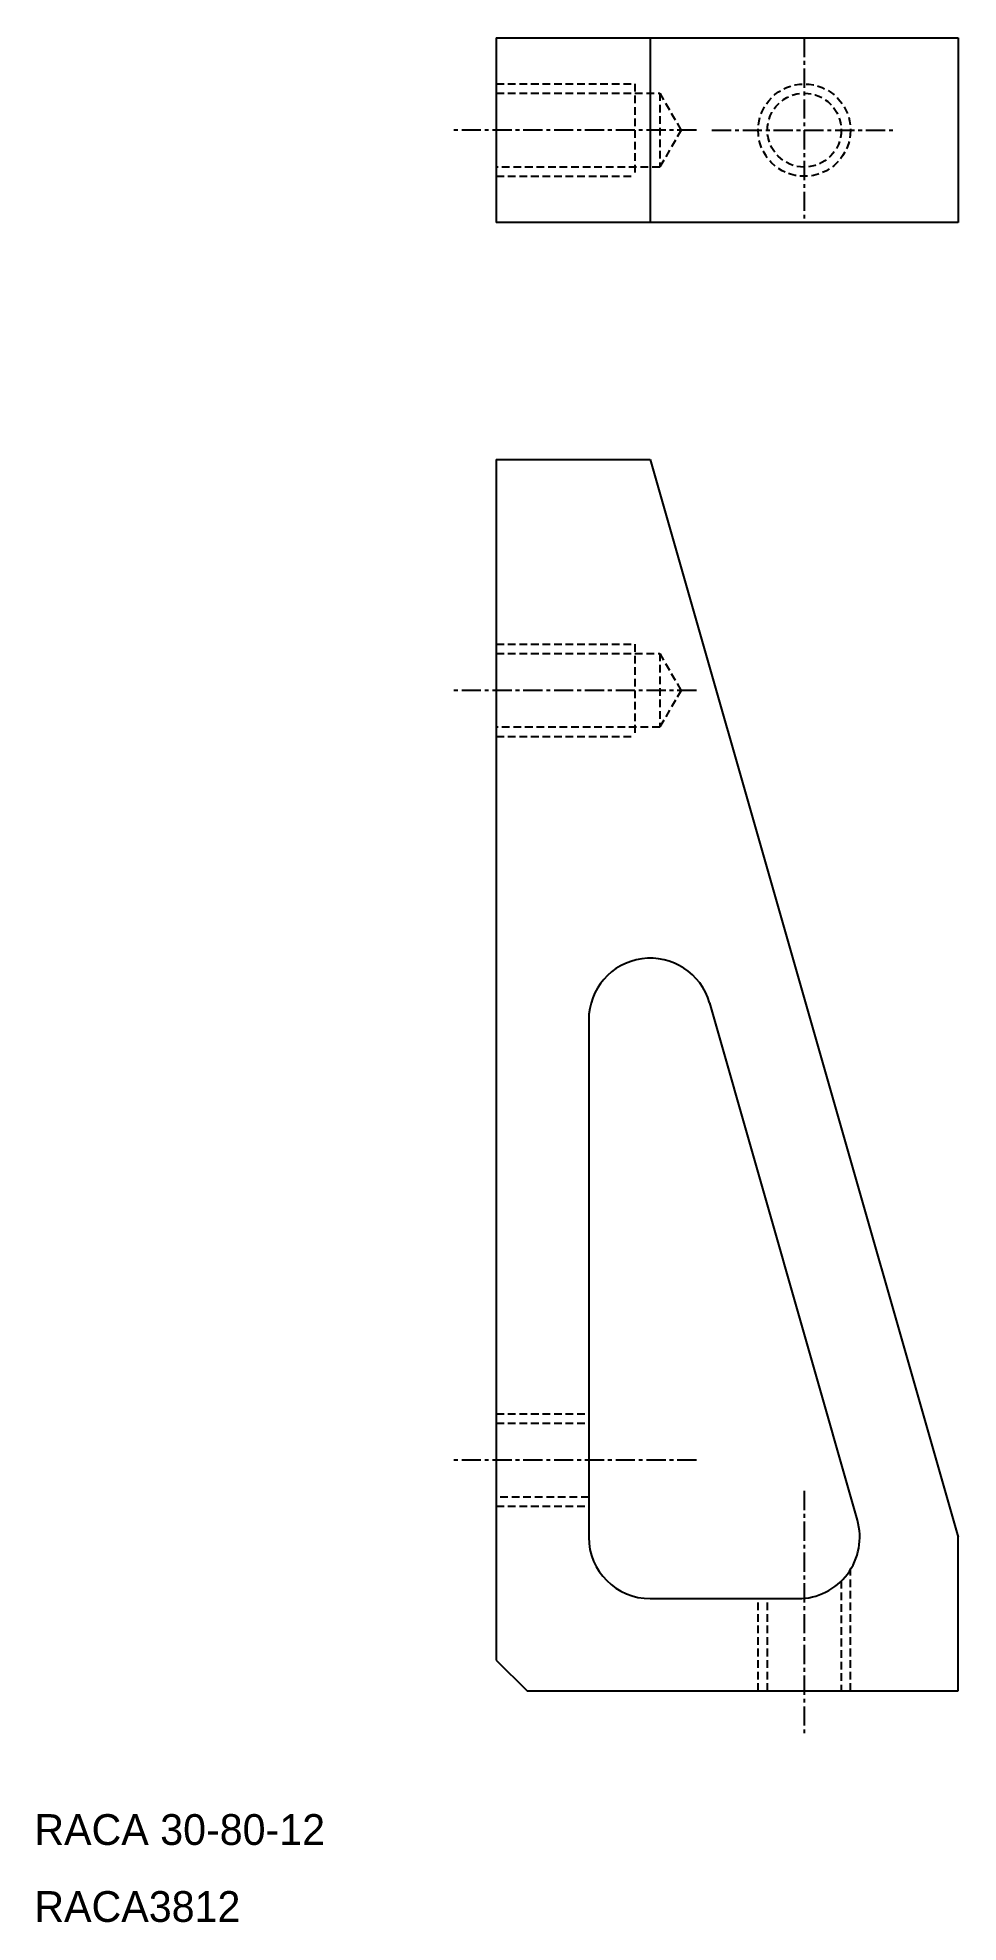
# Model space of a CAD drawing. Extents: x 8981 to 9041, y 774 to 896.
import ezdxf

# ---------------------------------------------------------------- set-up
doc = ezdxf.new("R2010")
doc.units = 0
doc.linetypes.add('CENTER', pattern=[2, 1.25, -0.25, 0.25, -0.25])
doc.linetypes.add('DASHED', pattern=[0.75, 0.5, -0.25])
doc.layers.get('0').update_dxf_attribs({"linetype": 'CONTINUOUS'})
doc.layers.add('CENTER', color=1, linetype='CENTER')

msp = doc.modelspace()

# ---------------------------------------------------------------- linework, layer by layer
at = {"color": 7, "linetype": 'CONTINUOUS'}
for p, q in [((9010.84, 896.21), (9010.84, 884.21)), ((9010.84, 896.21), (9040.84, 896.21)), ((9020.84, 896.21), (9020.84, 884.21)), ((9040.84, 896.21), (9040.84, 884.21)), ((9040.84, 884.21), (9010.84, 884.21)), ((9010.84, 868.82), (9020.84, 868.82)), ((9010.84, 868.82), (9010.84, 790.82)), ((9020.84, 868.82), (9040.84, 798.82)), ((9024.68, 833.52), (9034.28, 799.92)), ((9016.84, 832.42), (9016.84, 798.82)), ((9040.84, 788.82), (9040.84, 798.82)), ((9020.84, 794.82), (9030.44, 794.82)), ((9010.84, 790.82), (9012.84, 788.82)), ((9012.84, 788.82), (9040.84, 788.82))]:
    msp.add_line(p, q, dxfattribs=at)
at = {"color": 3, "linetype": 'DASHED'}
for p, q in [((9010.84, 893.21), (9019.84, 893.21)), ((9010.84, 892.61), (9021.45, 892.61)), ((9019.84, 893.21), (9019.84, 887.21)), ((9021.45, 892.61), (9022.84, 890.21)), ((9021.45, 892.61), (9021.45, 887.81)), ((9022.84, 890.21), (9021.45, 887.81)), ((9021.45, 887.81), (9010.84, 887.81)), ((9010.84, 887.21), (9019.84, 887.21)), ((9010.84, 856.82), (9019.84, 856.82)), ((9010.84, 856.22), (9021.45, 856.22)), ((9019.84, 856.82), (9019.84, 850.82)), ((9021.45, 856.22), (9021.45, 851.42)), ((9021.45, 856.22), (9022.84, 853.82)), ((9022.84, 853.82), (9021.45, 851.42)), ((9021.45, 851.42), (9010.84, 851.42)), ((9010.84, 850.82), (9019.84, 850.82)), ((9010.84, 806.82), (9016.84, 806.82)), ((9010.84, 806.22), (9016.84, 806.22)), ((9016.84, 801.42), (9010.84, 801.42)), ((9010.84, 800.82), (9016.84, 800.82)), ((9033.24, 795.97), (9033.24, 788.82)), ((9033.84, 788.82), (9033.84, 796.72)), ((9027.84, 788.82), (9027.84, 794.82)), ((9028.44, 788.82), (9028.44, 794.82))]:
    msp.add_line(p, q, dxfattribs=at)
for radius in [3, 2.4]:
    msp.add_circle((9030.84, 890.21), radius, dxfattribs=at)
at = {"color": 7, "linetype": 'CONTINUOUS'}
for centre, start, end in [((9020.84, 832.42), 15.9454, 180), ((9030.44, 798.82), 270, 15.9454), ((9020.84, 798.82), 180, 270)]:
    msp.add_arc(centre, 4, start, end, dxfattribs=at)
at = {"layer": 'CENTER', "color": 1, "linetype": 'CENTER'}
for p, q in [((9030.84, 896.21), (9030.84, 884.21)), ((9023.84, 890.21), (9007.84, 890.21)), ((9024.84, 890.21), (9036.84, 890.21)), ((9023.84, 853.82), (9007.84, 853.82)), ((9023.84, 803.82), (9007.84, 803.82)), ((9030.84, 801.82), (9030.84, 785.82))]:
    msp.add_line(p, q, dxfattribs=at)

# ---------------------------------------------------------------- texts
at = {"color": 7, "linetype": 'CONTINUOUS'}
for s, p in [('RACA 30-80-12', (8980.84, 778.82)), ('RACA3812', (8980.84, 773.82))]:
    msp.add_text(s, height=2, dxfattribs=at).set_placement(p)

doc.saveas('drawing.dxf')
